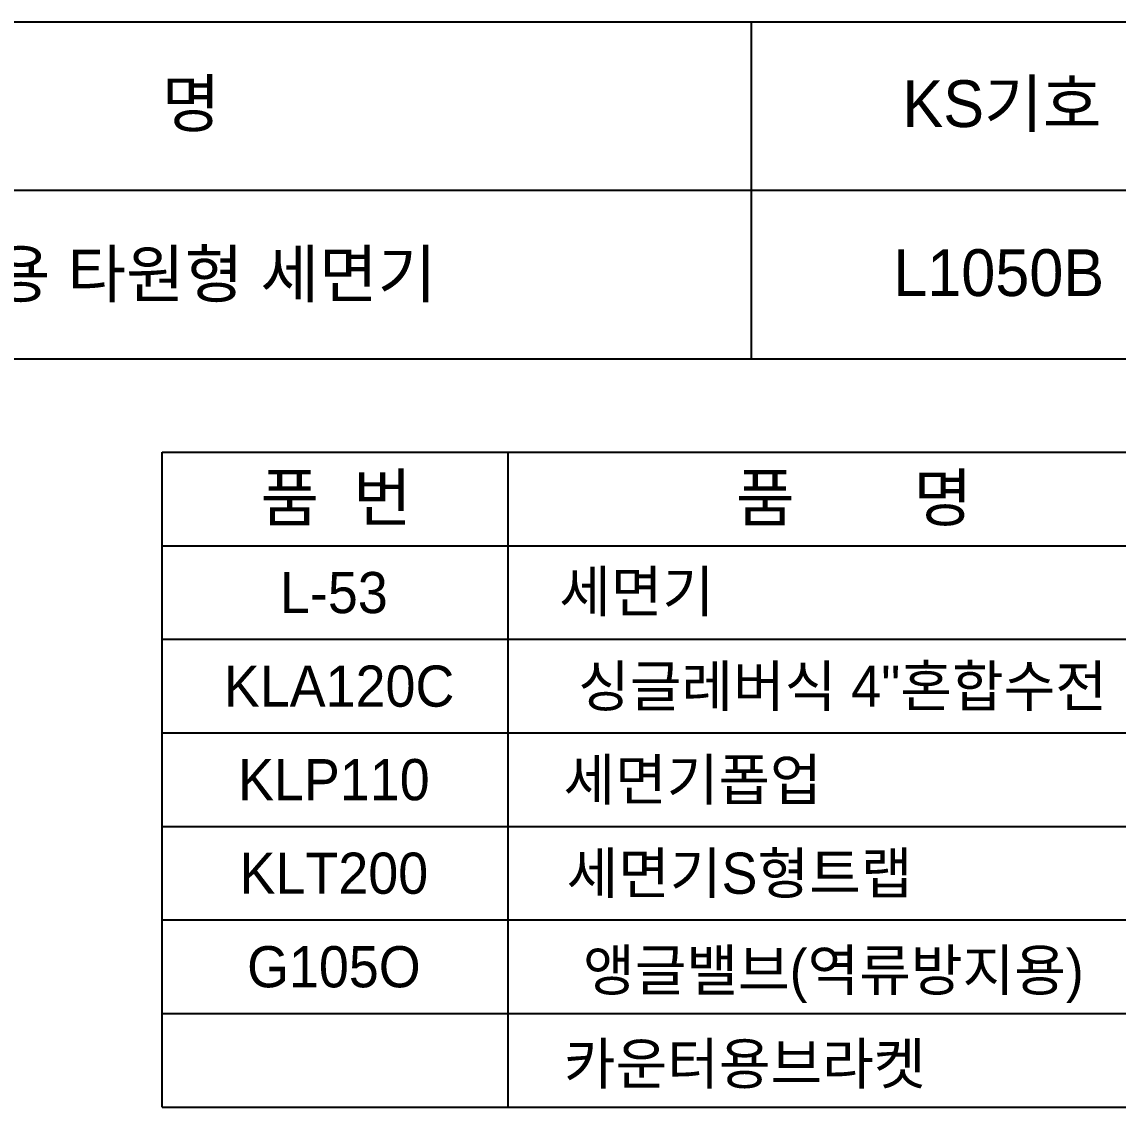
# Model space of a CAD drawing. Header units: millimetres. Extents: x 172273 to 179053, y 3729 to 6845.
# Drawn here: x 175663 to 176366, y 6149 to 6845 of the extents above; entities that cross this region are included whole.
import ezdxf
from ezdxf.enums import TextEntityAlignment as Align

# ---------------------------------------------------------------- set-up
doc = ezdxf.new("R2010")
doc.units = ezdxf.units.MM
doc.header["$LTSCALE"] = 0.5
doc.header["$MEASUREMENT"] = 0
doc.layers.add('TEXT', color=7, linetype='Continuous')
doc.layers.add('도각라인', color=7, linetype='Continuous')
doc.styles.add('타이틀', font='H2GTRM.TTF', dxfattribs={"height": 25})

msp = doc.modelspace()

# ---------------------------------------------------------------- linework, layer by layer
at = {"layer": '도각라인', "color": 7}
for p, q in [((174582.59, 6845.3), (176742.59, 6845.3)), ((176130.59, 6629.3), (176130.59, 6845.3)), ((175206.59, 6737.3), (176742.59, 6737.3)), ((174582.59, 6629.3), (176742.59, 6629.3)), ((175752.59, 6269.3), (175752.59, 6569.3)), ((175752.59, 6569.3), (176706.59, 6569.3)), ((175974.59, 6269.3), (175974.59, 6569.3)), ((175752.59, 6509.3), (176706.59, 6509.3)), ((175752.59, 6449.3), (176706.59, 6449.3)), ((175752.59, 6389.3), (176706.59, 6389.3)), ((175752.59, 6329.3), (176706.59, 6329.3)), ((175752.59, 6149.3), (175752.59, 6269.3)), ((175752.59, 6269.3), (176706.59, 6269.3)), ((175974.59, 6149.3), (175974.59, 6269.3)), ((175752.59, 6209.3), (176706.59, 6209.3)), ((175752.59, 6149.3), (176706.59, 6149.3))]:
    msp.add_line(p, q, dxfattribs=at)

# ---------------------------------------------------------------- texts
at = {"layer": 'TEXT', "style": '타이틀'}
for s, height, p in [('품             명', 30, (175681.42, 6792.98)), ('KS기호', 30, (176291.21, 6792.88)), ('언더 카운터용 타원형 세면기', 30, (175686.25, 6683.64)), ('L1050B', 30, (176289.13, 6684.49)), ('품  번', 30, (175864.11, 6540.17)), ('품       명', 30, (176196.37, 6540.17)), ('L-53', 26.4, (175862.69, 6479.3)), ('세면기', 26.4, (176056.89, 6480.05)), ('싱글레버식 4"혼합수전', 26.4, (176188.93, 6419.3)), ('KLA120C', 26.4, (175866.03, 6419.3)), ('KLP110', 26.4, (175862.69, 6359.3)), ('세면기폽업', 26.4, (176092.77, 6359.3)), ('세면기S형트랩', 26.4, (176122.86, 6299.3)), ('KLT200', 26.4, (175862.69, 6299.3)), ('G105O', 26.4, (175862.69, 6239.3)), ('앵글밸브(역류방지용)', 26.4, (176183.1, 6237.13)), ('카운터용브라켓', 26.4, (176126.2, 6177.13))]:
    msp.add_text(s, height=height, dxfattribs=at).set_placement(p, align=Align.MIDDLE_CENTER)

doc.saveas('drawing.dxf')
